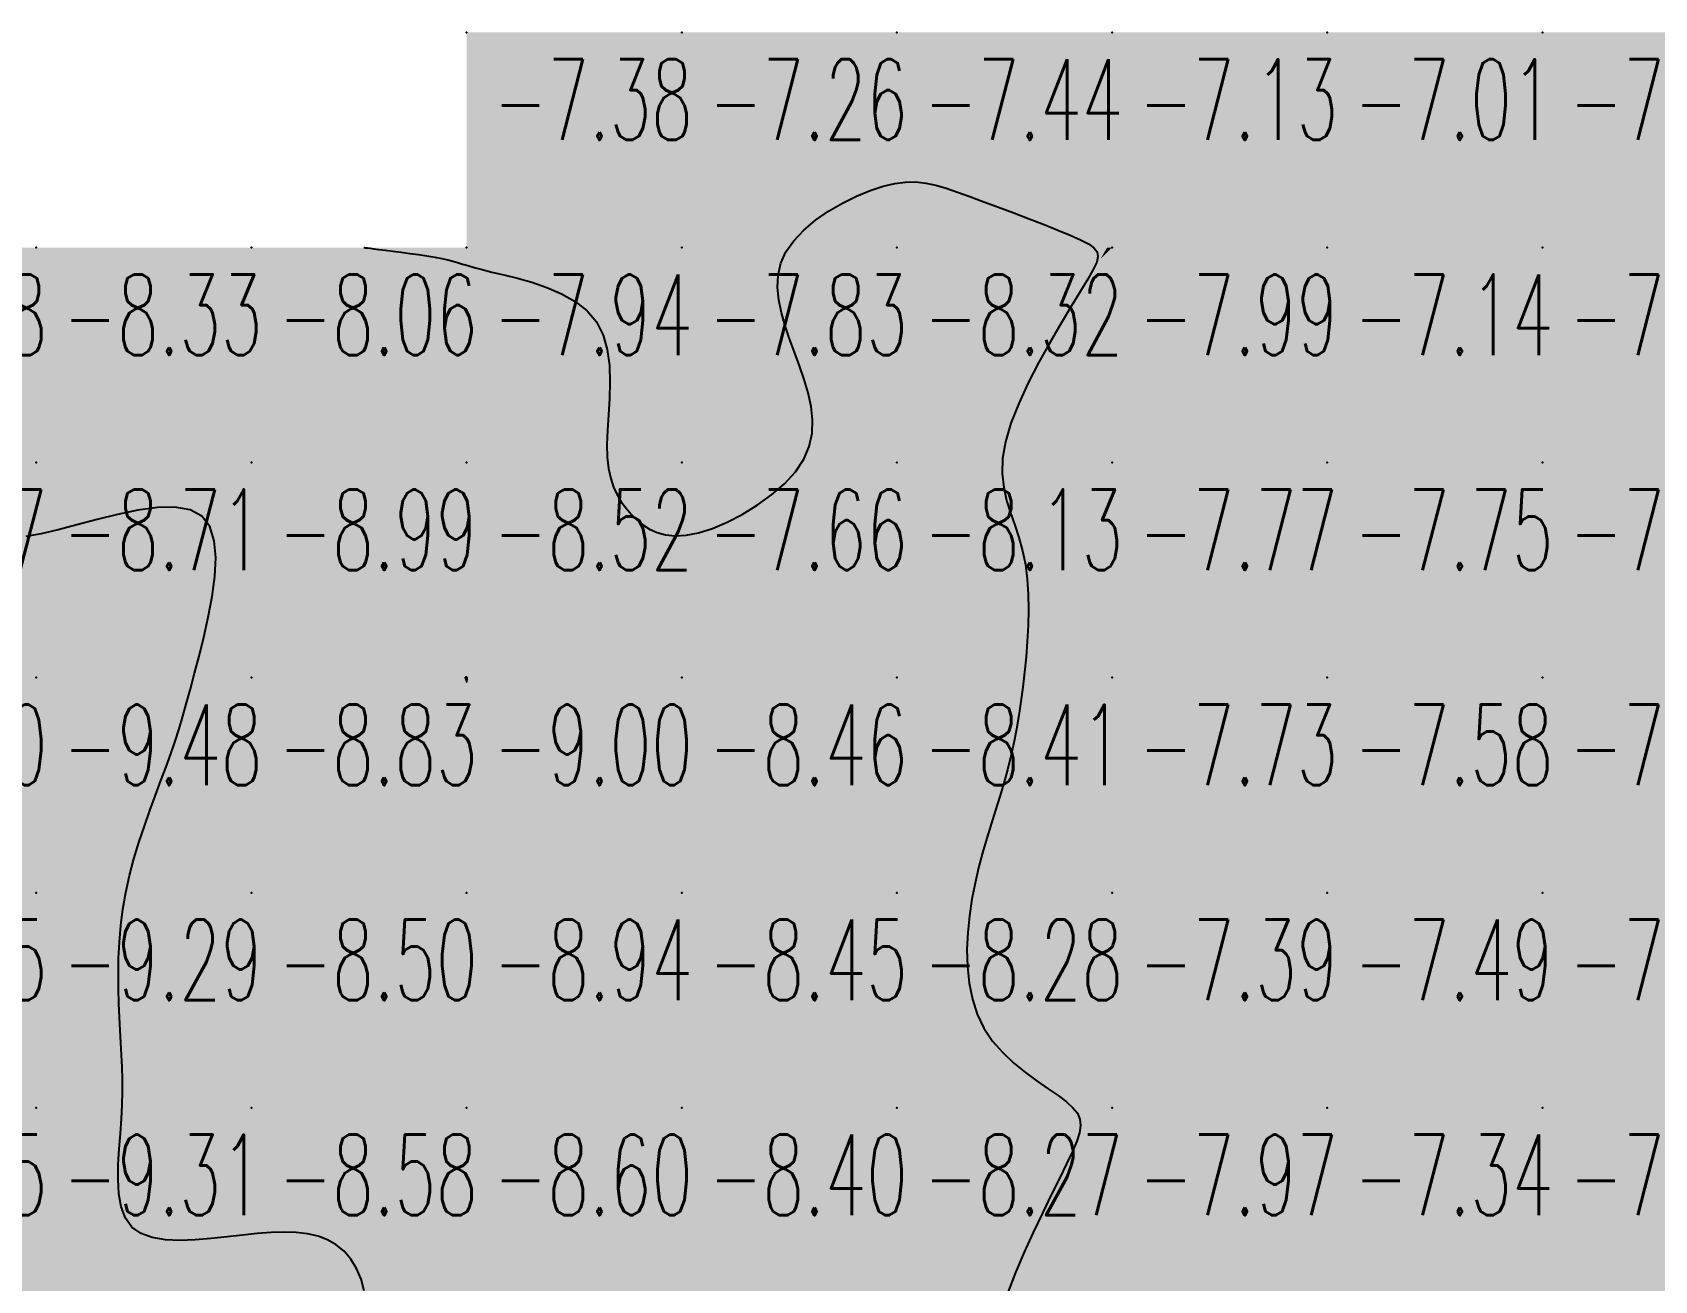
# Model space of a CAD drawing. Header units: millimetres. Extents: x 88261 to 90953, y 390274 to 392322.
# Drawn here: x 89780.1 to 89855.5, y 392119.2 to 392177.2 of the extents above; entities that cross this region are included whole.
import ezdxf
from ezdxf.enums import TextEntityAlignment as Align

# ---------------------------------------------------------------- set-up
doc = ezdxf.new("R2010")
doc.units = ezdxf.units.MM
doc.header["$LTSCALE"] = 25
for name, color, linetype in [('CN_03_00', 7, 'Continuous'), ('COTEAlt', 7, 'Continuous'), ('TN_COLORIAGE', 7, 'Continuous')]:
    doc.layers.add(name, color=color, linetype=linetype)
doc.styles.add('Simplex 1.0', font='Simplex.shx', dxfattribs={"width": 0.99, "height": 2.5})
doc.styles.get("Standard").update_dxf_attribs({"font": 'times.ttf'})

# ---------------------------------------------------------------- blocks, each defined once
blk = doc.blocks.new('COTE')
at = {"color": 0}
blk.add_point((0, 0), dxfattribs=at)
at = {"layer": 'COTEAlt'}
blk.add_attdef('ALT', text='', height=3.75, dxfattribs=at).set_placement((1.25, -1.25), align=Align.TOP_LEFT)

msp = doc.modelspace()

# ---------------------------------------------------------------- linework, layer by layer
at = {"layer": 'CN_03_00', "flags": 128}
for points, elevation in [([(89795.465, 392167.239), (89795.466, 392167.239), (89795.476, 392167.238), (89795.502, 392167.235), (89795.553, 392167.228), (89795.638, 392167.218), (89795.764, 392167.202), (89795.94, 392167.18), (89796.174, 392167.151), (89796.47, 392167.114), (89796.818, 392167.07), (89797.2, 392167.02), (89797.603, 392166.965), (89798.009, 392166.907), (89798.404, 392166.847), (89798.773, 392166.786), (89799.098, 392166.725), (89799.371, 392166.665), (89799.608, 392166.604), (89799.828, 392166.54), (89800.052, 392166.471), (89800.303, 392166.395), (89800.6, 392166.309), (89800.965, 392166.211), (89801.419, 392166.098), (89801.974, 392165.969), (89802.606, 392165.813), (89803.286, 392165.621), (89803.981, 392165.383), (89804.66, 392165.09), (89805.292, 392164.731), (89805.844, 392164.298), (89806.286, 392163.779), (89806.596, 392163.17), (89806.787, 392162.489), (89806.883, 392161.756), (89806.908, 392160.993), (89806.886, 392160.222), (89806.839, 392159.464), (89806.792, 392158.741), (89806.767, 392158.075), (89806.784, 392157.483), (89806.844, 392156.96), (89806.943, 392156.5), (89807.078, 392156.093), (89807.244, 392155.732), (89807.438, 392155.408), (89807.657, 392155.113), (89807.896, 392154.839), (89808.154, 392154.581), (89808.437, 392154.346), (89808.75, 392154.143), (89809.101, 392153.984), (89809.498, 392153.877), (89809.946, 392153.834), (89810.454, 392153.864), (89811.027, 392153.977), (89811.668, 392154.181), (89812.354, 392154.468), (89813.06, 392154.829), (89813.757, 392155.254), (89814.418, 392155.733), (89815.017, 392156.256), (89815.526, 392156.813), (89815.918, 392157.395), (89816.173, 392157.992), (89816.303, 392158.602), (89816.326, 392159.221), (89816.261, 392159.847), (89816.126, 392160.477), (89815.94, 392161.109), (89815.721, 392161.74), (89815.488, 392162.367), (89815.26, 392162.989), (89815.051, 392163.603), (89814.878, 392164.208), (89814.756, 392164.802), (89814.701, 392165.384), (89814.728, 392165.952), (89814.853, 392166.504), (89815.091, 392167.039), (89815.453, 392167.555), (89815.919, 392168.045), (89816.467, 392168.504), (89817.073, 392168.924), (89817.713, 392169.298), (89818.364, 392169.622), (89819.001, 392169.887), (89819.601, 392170.087), (89820.148, 392170.218), (89820.649, 392170.283), (89821.123, 392170.287), (89821.585, 392170.238), (89822.052, 392170.139), (89822.539, 392169.998), (89823.064, 392169.818), (89823.642, 392169.607), (89824.284, 392169.369), (89824.972, 392169.113), (89825.683, 392168.845), (89826.395, 392168.573), (89827.083, 392168.304), (89827.725, 392168.045), (89828.298, 392167.805), (89828.777, 392167.591), (89829.146, 392167.404), (89829.401, 392167.229), (89829.549, 392167.044), (89829.591, 392166.827), (89829.532, 392166.557), (89829.375, 392166.212), (89829.125, 392165.771), (89828.784, 392165.212), (89828.36, 392164.522), (89827.878, 392163.721), (89827.364, 392162.839), (89826.846, 392161.904), (89826.353, 392160.944), (89825.91, 392159.989), (89825.547, 392159.068), (89825.29, 392158.208), (89825.159, 392157.431), (89825.14, 392156.729), (89825.209, 392156.084), (89825.345, 392155.48), (89825.523, 392154.901), (89825.722, 392154.329), (89825.918, 392153.748), (89826.089, 392153.141), (89826.217, 392152.496), (89826.301, 392151.817), (89826.348, 392151.113), (89826.361, 392150.39), (89826.346, 392149.659), (89826.307, 392148.926), (89826.25, 392148.2), (89826.18, 392147.489), (89826.1, 392146.799), (89826.01, 392146.13), (89825.91, 392145.477), (89825.798, 392144.837), (89825.673, 392144.206), (89825.535, 392143.581), (89825.381, 392142.959), (89825.211, 392142.335), (89825.026, 392141.708), (89824.829, 392141.072), (89824.627, 392140.427), (89824.425, 392139.768), (89824.229, 392139.092), (89824.044, 392138.397), (89823.876, 392137.68), (89823.732, 392136.937), (89823.616, 392136.169), (89823.537, 392135.383), (89823.503, 392134.592), (89823.523, 392133.805), (89823.603, 392133.035), (89823.753, 392132.293), (89823.98, 392131.589), (89824.293, 392130.935), (89824.694, 392130.34), (89825.165, 392129.802), (89825.682, 392129.316), (89826.222, 392128.877), (89826.76, 392128.482), (89827.273, 392128.126), (89827.737, 392127.804), (89828.128, 392127.512), (89828.427, 392127.243), (89828.633, 392126.983), (89828.75, 392126.714), (89828.782, 392126.419), (89828.733, 392126.08), (89828.606, 392125.681), (89828.405, 392125.204), (89828.135, 392124.633), (89827.801, 392123.955), (89827.419, 392123.185), (89827.007, 392122.342), (89826.582, 392121.447), (89826.162, 392120.519), (89825.765, 392119.577), (89825.409, 392118.643)], -8), ([(89795.491, 392118.724), (89795.342, 392119.275), (89795.134, 392119.768), (89794.869, 392120.2), (89794.553, 392120.567), (89794.191, 392120.868), (89793.787, 392121.099), (89793.342, 392121.267), (89792.857, 392121.378), (89792.332, 392121.44), (89791.766, 392121.458), (89791.161, 392121.44), (89790.516, 392121.392), (89789.831, 392121.322), (89789.111, 392121.238), (89788.372, 392121.156), (89787.635, 392121.094), (89786.921, 392121.068), (89786.249, 392121.098), (89785.64, 392121.2), (89785.115, 392121.392), (89784.694, 392121.691), (89784.391, 392122.11), (89784.195, 392122.632), (89784.086, 392123.236), (89784.046, 392123.9), (89784.058, 392124.603), (89784.101, 392125.324), (89784.158, 392126.039), (89784.211, 392126.728), (89784.243, 392127.375), (89784.257, 392127.984), (89784.253, 392128.567), (89784.237, 392129.134), (89784.212, 392129.695), (89784.181, 392130.261), (89784.147, 392130.843), (89784.114, 392131.451), (89784.086, 392132.094), (89784.066, 392132.769), (89784.061, 392133.473), (89784.074, 392134.2), (89784.11, 392134.946), (89784.174, 392135.707), (89784.271, 392136.479), (89784.405, 392137.256), (89784.579, 392138.035), (89784.786, 392138.811), (89785.019, 392139.577), (89785.269, 392140.33), (89785.529, 392141.063), (89785.789, 392141.772), (89786.043, 392142.451), (89786.28, 392143.095), (89786.497, 392143.703), (89786.695, 392144.287), (89786.881, 392144.865), (89787.059, 392145.452), (89787.236, 392146.067), (89787.416, 392146.724), (89787.606, 392147.442), (89787.81, 392148.237), (89788.03, 392149.116), (89788.243, 392150.051), (89788.424, 392151.005), (89788.548, 392151.941), (89788.587, 392152.821), (89788.516, 392153.607), (89788.309, 392154.264), (89787.94, 392154.753), (89787.392, 392155.049), (89786.692, 392155.172), (89785.874, 392155.155), (89784.974, 392155.031), (89784.027, 392154.832), (89783.07, 392154.59), (89782.136, 392154.338), (89781.262, 392154.108), (89780.474, 392153.927), (89779.763, 392153.794)], -9)]:
    msp.add_lwpolyline(points, dxfattribs=dict(at, elevation=elevation))
at = {"layer": 'CN_03_00', "elevation": -9, "flags": 128}
msp.add_lwpolyline([(89800.215, 392147.149), (89800.22, 392147.128), (89800.226, 392147.106), (89800.231, 392147.086), (89800.235, 392147.068), (89800.24, 392147.054), (89800.244, 392147.045), (89800.248, 392147.043), (89800.253, 392147.049), (89800.257, 392147.062), (89800.26, 392147.08), (89800.264, 392147.102), (89800.267, 392147.126), (89800.27, 392147.15), (89800.271, 392147.173), (89800.273, 392147.194), (89800.273, 392147.211), (89800.273, 392147.224), (89800.272, 392147.233), (89800.271, 392147.241), (89800.269, 392147.246), (89800.267, 392147.249), (89800.265, 392147.252), (89800.263, 392147.254), (89800.261, 392147.257), (89800.259, 392147.259), (89800.257, 392147.261), (89800.254, 392147.263), (89800.25, 392147.265), (89800.246, 392147.266), (89800.241, 392147.266), (89800.234, 392147.266), (89800.227, 392147.265), (89800.218, 392147.262), (89800.209, 392147.26), (89800.2, 392147.256), (89800.192, 392147.253), (89800.185, 392147.248), (89800.18, 392147.244), (89800.176, 392147.24), (89800.175, 392147.235), (89800.176, 392147.23), (89800.179, 392147.224), (89800.184, 392147.217), (89800.189, 392147.209), (89800.196, 392147.198), (89800.202, 392147.185), (89800.209, 392147.168), (89800.215, 392147.149)], close=True, dxfattribs=at)
at = {"layer": 'TN_COLORIAGE', "color": 161}
for points in [[(89800.249, 392177.239, -7.261), (89800.249, 392167.239, -7.261), (89810.249, 392177.239, -7.261)], [(89810.249, 392167.239, -7.945), (89810.249, 392177.239, -7.945), (89800.249, 392167.239, -7.945)], [(89810.249, 392177.239, -7.442), (89810.249, 392167.239, -7.442), (89820.249, 392177.239, -7.442)], [(89813.715, 392167.239, -7.442), (89820.249, 392170.848, -7.442), (89810.249, 392167.239, -7.442), (89820.249, 392177.239, -7.442)], [(89820.249, 392170.848, -7.126), (89822.898, 392169.888, -7.126), (89820.249, 392177.239, -7.126), (89830.249, 392177.239, -7.126)], [(89830.015, 392167.239, -7.126), (89822.898, 392169.888, -7.126), (89830.249, 392167.239, -7.126), (89830.249, 392177.239, -7.126)], [(89830.249, 392177.239, -7.011), (89830.249, 392167.239, -7.011), (89840.249, 392177.239, -7.011)], [(89840.249, 392167.239, -7.992), (89840.249, 392177.239, -7.992), (89830.249, 392167.239, -7.992)], [(89840.249, 392177.239, -7.401), (89840.249, 392167.239, -7.401), (89850.249, 392177.239, -7.401)], [(89850.249, 392167.239, -7.137), (89850.249, 392177.239, -7.137), (89840.249, 392167.239, -7.137)], [(89860.249, 392177.239, -7), (89860.249, 392167.393, -7), (89850.249, 392167.239, -7), (89859.805, 392167.239, -7)], [(89850.249, 392177.239, -7.47), (89850.249, 392167.239, -7.47), (89860.249, 392177.239, -7.47)], [(89795.465, 392167.239, -7.945), (89799.719, 392166.709, -7.945), (89800.249, 392167.239, -7.945)], [(89800.249, 392166.273, -7.945), (89799.719, 392166.709, -7.945), (89800.249, 392167.239, -7.945)], [(89800.249, 392166.273, -7.833), (89807.799, 392164.79, -7.833), (89800.249, 392167.239, -7.833), (89810.249, 392167.239, -7.833)], [(89807.799, 392164.79, -7.66), (89806.272, 392157.239, -7.66), (89810.249, 392167.239, -7.66), (89810.249, 392157.239, -7.66)], [(89813.715, 392167.239, -7.66), (89815.44, 392162.431, -7.66), (89810.249, 392167.239, -7.66), (89810.249, 392157.239, -7.66)], [(89829.707, 392166.698, -7.766), (89823.858, 392157.239, -7.766), (89830.249, 392167.239, -7.766), (89830.249, 392157.239, -7.766)], [(89829.707, 392166.698, -7.992), (89830.015, 392167.239, -7.992), (89830.249, 392167.239, -7.992)], [(89830.249, 392167.239, -7.137), (89830.249, 392157.239, -7.137), (89840.249, 392167.239, -7.137)], [(89830.249, 392157.239, -7.137), (89840.249, 392157.239, -7.137), (89840.249, 392167.239, -7.137)], [(89840.249, 392167.239, -7.158), (89840.249, 392157.239, -7.158), (89850.249, 392167.239, -7.158)], [(89840.249, 392157.239, -7.158), (89850.249, 392157.239, -7.158), (89850.249, 392167.239, -7.158)], [(89850.249, 392157.239, -7), (89860, 392166.991, -7), (89850.249, 392167.239, -7), (89859.805, 392167.239, -7)], [(89858.599, 392157.239, -7.288), (89860, 392166.991, -7.288), (89850.249, 392157.239, -7.288)], [(89817.454, 392157.239, -7.66), (89815.44, 392162.431, -7.66), (89810.249, 392157.239, -7.66)], [(89806.272, 392157.239, -7.66), (89807.714, 392154.704, -7.66), (89810.249, 392157.239, -7.66)], [(89810.249, 392152.98, -7.66), (89807.714, 392154.704, -7.66), (89810.249, 392157.239, -7.66)], [(89817.454, 392157.239, -7.66), (89810.249, 392152.98, -7.66), (89810.249, 392157.239, -7.66)], [(89823.858, 392157.239, -7.766), (89826.601, 392153.592, -7.766), (89830.249, 392157.239, -7.766)], [(89826.601, 392153.592, -7.731), (89826.271, 392147.239, -7.731), (89830.249, 392157.239, -7.731), (89830.249, 392147.239, -7.731)], [(89830.249, 392147.239, -7.753), (89840.249, 392147.239, -7.753), (89840.249, 392157.239, -7.753)], [(89830.249, 392157.239, -7.753), (89830.249, 392147.239, -7.753), (89840.249, 392157.239, -7.753)], [(89840.249, 392157.239, -7.288), (89840.249, 392147.239, -7.288), (89850.249, 392157.239, -7.288)], [(89840.249, 392147.239, -7.288), (89850.249, 392147.239, -7.288), (89850.249, 392157.239, -7.288)], [(89850.249, 392147.239, -7), (89858.941, 392155.931, -7), (89850.249, 392157.239, -7), (89858.599, 392157.239, -7)], [(89857.447, 392147.239, -7.378), (89858.941, 392155.931, -7.378), (89850.249, 392147.239, -7.378)], [(89825.393, 392142.383, -7.389), (89823.426, 392137.239, -7.389), (89830.249, 392147.239, -7.389), (89830.249, 392137.239, -7.389)], [(89825.393, 392142.383, -7.731), (89826.271, 392147.239, -7.731), (89830.249, 392147.239, -7.731)], [(89830.249, 392137.239, -7.583), (89840.249, 392137.239, -7.583), (89840.249, 392147.239, -7.583)], [(89830.249, 392147.239, -7.583), (89830.249, 392137.239, -7.583), (89840.249, 392147.239, -7.583)], [(89840.249, 392137.239, -7.378), (89850.249, 392137.239, -7.378), (89850.249, 392147.239, -7.378)], [(89840.249, 392147.239, -7.378), (89840.249, 392137.239, -7.378), (89850.249, 392147.239, -7.378)], [(89850.249, 392137.239, -7), (89857.482, 392144.473, -7), (89850.249, 392147.239, -7), (89857.447, 392147.239, -7)], [(89850.249, 392137.239, -7), (89857.482, 392144.473, -7), (89860.249, 392137.239, -7), (89860.249, 392141.036, -7)], [(89829.159, 392127.239, -7.389), (89823.293, 392130.284, -7.389), (89830.249, 392127.239, -7.389), (89830.249, 392137.239, -7.389)], [(89823.293, 392130.284, -7.389), (89823.426, 392137.239, -7.389), (89830.249, 392137.239, -7.389)], [(89830.249, 392137.239, -7.488), (89830.249, 392127.239, -7.488), (89840.249, 392137.239, -7.488)], [(89830.249, 392127.239, -7.488), (89840.249, 392127.239, -7.488), (89840.249, 392137.239, -7.488)], [(89840.249, 392127.239, -7.385), (89850.249, 392127.239, -7.385), (89850.249, 392137.239, -7.385)], [(89840.249, 392137.239, -7.385), (89840.249, 392127.239, -7.385), (89850.249, 392137.239, -7.385)], [(89850.249, 392127.239, -7.09), (89860.249, 392127.239, -7.09), (89860.249, 392137.239, -7.09)], [(89850.249, 392137.239, -7.09), (89850.249, 392127.239, -7.09), (89860.249, 392137.239, -7.09)], [(89828.839, 392125.829, -7.707), (89824.298, 392117.239, -7.707), (89830.249, 392127.239, -7.707), (89830.249, 392117.239, -7.707)], [(89828.839, 392125.829, -7.967), (89829.159, 392127.239, -7.967), (89830.249, 392127.239, -7.967)], [(89830.249, 392127.239, -7.341), (89830.249, 392117.239, -7.341), (89840.249, 392127.239, -7.341)], [(89830.249, 392117.239, -7.341), (89840.249, 392117.239, -7.341), (89840.249, 392127.239, -7.341)], [(89840.249, 392117.239, -7.263), (89850.249, 392117.239, -7.263), (89850.249, 392127.239, -7.263)], [(89840.249, 392127.239, -7.263), (89840.249, 392117.239, -7.263), (89850.249, 392127.239, -7.263)], [(89850.249, 392117.239, -7.034), (89860.249, 392117.239, -7.034), (89860.249, 392127.239, -7.034)], [(89850.249, 392127.239, -7.034), (89850.249, 392117.239, -7.034), (89860.249, 392127.239, -7.034)]]:
    msp.add_solid(points, dxfattribs=at)
at = {"layer": 'TN_COLORIAGE', "color": 171}
for points in [[(89820.249, 392170.848, -8.315), (89813.715, 392167.239, -8.315), (89820.249, 392167.239, -8.315)], [(89822.898, 392169.888, -8.315), (89820.249, 392170.848, -8.315), (89820.249, 392167.239, -8.315)], [(89822.898, 392169.888, -8.315), (89830.015, 392167.239, -8.315), (89820.249, 392167.239, -8.315)], [(89770.249, 392167.239, -8.333), (89770.249, 392157.239, -8.333), (89780.249, 392167.239, -8.333)], [(89780.249, 392157.239, -8.766), (89780.249, 392167.239, -8.766), (89770.249, 392157.239, -8.766)], [(89780.249, 392167.239, -8.06), (89780.249, 392157.239, -8.06), (89790.249, 392167.239, -8.06)], [(89790.249, 392157.239, -8.715), (89790.249, 392167.239, -8.715), (89780.249, 392157.239, -8.715)], [(89790.249, 392157.239, -8), (89799.719, 392166.709, -8), (89790.249, 392167.239, -8), (89795.465, 392167.239, -8)], [(89815.44, 392162.431, -8.315), (89813.715, 392167.239, -8.315), (89820.249, 392167.239, -8.315)], [(89820.249, 392167.239, -8), (89815.44, 392162.431, -8), (89820.249, 392157.239, -8), (89817.454, 392157.239, -8)], [(89820.249, 392167.239, -8), (89830.015, 392167.239, -8), (89820.249, 392157.239, -8), (89829.707, 392166.698, -8)], [(89790.249, 392157.239, -8), (89799.719, 392166.709, -8), (89800.249, 392157.239, -8), (89800.249, 392166.273, -8)], [(89807.799, 392164.79, -8.515), (89800.249, 392166.273, -8.515), (89800.249, 392157.239, -8.515)], [(89823.858, 392157.239, -8.132), (89829.707, 392166.698, -8.132), (89820.249, 392157.239, -8.132)], [(89806.272, 392157.239, -8.515), (89807.799, 392164.79, -8.515), (89800.249, 392157.239, -8.515)], [(89770.249, 392154.065, -8.715), (89776.626, 392153.617, -8.715), (89770.249, 392157.239, -8.715), (89780.249, 392157.239, -8.715)], [(89780.249, 392153.523, -8.715), (89776.626, 392153.617, -8.715), (89780.249, 392157.239, -8.715)], [(89789.948, 392156.939, -8.715), (89780.249, 392153.523, -8.715), (89790.249, 392157.239, -8.715), (89780.249, 392157.239, -8.715)], [(89789.948, 392156.939, -8.826), (89787.595, 392147.239, -8.826), (89790.249, 392157.239, -8.826), (89790.249, 392147.239, -8.826)], [(89790.249, 392157.239, -8.515), (89790.249, 392147.239, -8.515), (89800.249, 392157.239, -8.515)], [(89800.149, 392147.239, -8.515), (89800.249, 392147.276, -8.515), (89790.249, 392147.239, -8.515), (89800.249, 392157.239, -8.515)], [(89800.249, 392147.276, -8), (89800.262, 392147.253, -8), (89800.249, 392157.239, -8), (89807.714, 392154.704, -8)], [(89807.714, 392154.704, -8.515), (89806.272, 392157.239, -8.515), (89800.249, 392157.239, -8.515)], [(89810.249, 392147.239, -8), (89810.249, 392152.98, -8), (89820.249, 392157.239, -8), (89817.454, 392157.239, -8)], [(89810.249, 392147.239, -8.132), (89820.249, 392147.239, -8.132), (89820.249, 392157.239, -8.132)], [(89820.249, 392147.239, -8), (89826.601, 392153.592, -8), (89820.249, 392157.239, -8), (89823.858, 392157.239, -8)], [(89800.281, 392147.239, -8), (89800.262, 392147.253, -8), (89810.249, 392147.239, -8), (89807.714, 392154.704, -8)], [(89807.714, 392154.704, -8.458), (89810.249, 392152.98, -8.458), (89810.249, 392147.239, -8.458)], [(89826.271, 392147.239, -8.407), (89826.601, 392153.592, -8.407), (89820.249, 392147.239, -8.407)], [(89786.532, 392143.523, -8.5), (89783.958, 392137.239, -8.5), (89790.249, 392147.239, -8.5), (89790.249, 392137.239, -8.5)], [(89786.532, 392143.523, -8.826), (89787.595, 392147.239, -8.826), (89790.249, 392147.239, -8.826)], [(89800.149, 392147.239, -8.5), (89800.214, 392147.204, -8.5), (89790.249, 392147.239, -8.5), (89790.249, 392137.239, -8.5)], [(89800.249, 392146.954, -8.5), (89800.214, 392147.204, -8.5), (89800.249, 392137.239, -8.5), (89790.249, 392137.239, -8.5)], [(89800.249, 392137.239, -8.458), (89810.249, 392137.239, -8.458), (89810.249, 392147.239, -8.458)], [(89800.249, 392146.954, -8.458), (89800.281, 392147.239, -8.458), (89800.249, 392137.239, -8.458), (89810.249, 392147.239, -8.458)], [(89810.249, 392137.239, -8.407), (89820.249, 392137.239, -8.407), (89820.249, 392147.239, -8.407)], [(89810.249, 392147.239, -8.407), (89810.249, 392137.239, -8.407), (89820.249, 392147.239, -8.407)], [(89820.249, 392147.239, -8), (89826.271, 392147.239, -8), (89820.249, 392137.239, -8), (89825.393, 392142.383, -8)], [(89823.426, 392137.239, -8.285), (89825.393, 392142.383, -8.285), (89820.249, 392137.239, -8.285)], [(89783.958, 392137.239, -8.5), (89784.067, 392131.058, -8.5), (89790.249, 392137.239, -8.5)], [(89784.458, 392127.239, -8.5), (89784.067, 392131.058, -8.5), (89790.249, 392127.239, -8.5), (89790.249, 392137.239, -8.5)], [(89790.249, 392137.239, -8.94), (89790.249, 392127.239, -8.94), (89800.249, 392137.239, -8.94)], [(89790.249, 392127.239, -8.94), (89800.249, 392127.239, -8.94), (89800.249, 392137.239, -8.94)], [(89800.249, 392127.239, -8.448), (89810.249, 392127.239, -8.448), (89810.249, 392137.239, -8.448)], [(89800.249, 392137.239, -8.448), (89800.249, 392127.239, -8.448), (89810.249, 392137.239, -8.448)], [(89810.249, 392137.239, -8.285), (89810.249, 392127.239, -8.285), (89820.249, 392137.239, -8.285)], [(89810.249, 392127.239, -8.285), (89820.249, 392127.239, -8.285), (89820.249, 392137.239, -8.285)], [(89820.249, 392137.239, -8), (89823.426, 392137.239, -8), (89820.249, 392127.239, -8), (89823.293, 392130.284, -8)], [(89823.293, 392130.284, -8.268), (89829.159, 392127.239, -8.268), (89820.249, 392127.239, -8.268)], [(89783.364, 392120.355, -8.575), (89790.249, 392121.49, -8.575), (89790.249, 392127.239, -8.575)], [(89783.364, 392120.355, -8.575), (89784.458, 392127.239, -8.575), (89790.249, 392127.239, -8.575)], [(89794.629, 392121.619, -8.575), (89790.249, 392121.49, -8.575), (89800.249, 392127.239, -8.575), (89790.249, 392127.239, -8.575)], [(89796.381, 392117.239, -8.597), (89794.629, 392121.619, -8.597), (89800.249, 392117.239, -8.597), (89800.249, 392127.239, -8.597)], [(89800.249, 392127.239, -8.398), (89800.249, 392117.239, -8.398), (89810.249, 392127.239, -8.398)], [(89800.249, 392117.239, -8.398), (89810.249, 392117.239, -8.398), (89810.249, 392127.239, -8.398)], [(89810.249, 392117.239, -8.268), (89820.249, 392117.239, -8.268), (89820.249, 392127.239, -8.268)], [(89810.249, 392127.239, -8.268), (89810.249, 392117.239, -8.268), (89820.249, 392127.239, -8.268)], [(89820.249, 392127.239, -8), (89829.159, 392127.239, -8), (89820.249, 392117.239, -8), (89828.839, 392125.829, -8)], [(89824.298, 392117.239, -8.199), (89828.839, 392125.829, -8.199), (89820.249, 392117.239, -8.199)]]:
    msp.add_solid(points, dxfattribs=at)
at = {"layer": 'TN_COLORIAGE', "color": 181}
for points in [[(89780.249, 392153.523, -9.483), (89789.948, 392156.939, -9.483), (89780.249, 392147.239, -9.483)], [(89787.595, 392147.239, -9.483), (89789.948, 392156.939, -9.483), (89780.249, 392147.239, -9.483)], [(89770.249, 392147.239, -9), (89776.626, 392153.617, -9), (89780.249, 392147.239, -9), (89780.249, 392153.523, -9)], [(89770.249, 392137.239, -9.483), (89780.249, 392137.239, -9.483), (89780.249, 392147.239, -9.483)], [(89770.249, 392147.239, -9.483), (89770.249, 392137.239, -9.483), (89780.249, 392147.239, -9.483)], [(89780.249, 392147.239, -9), (89787.595, 392147.239, -9), (89780.249, 392137.239, -9), (89786.532, 392143.523, -9)], [(89800.249, 392147.276, -9.002), (89800.149, 392147.239, -9.002), (89800.249, 392147.239, -9.002)], [(89800.214, 392147.204, -9.002), (89800.149, 392147.239, -9.002), (89800.249, 392147.239, -9.002)], [(89800.214, 392147.204, -9.002), (89800.249, 392146.954, -9.002), (89800.249, 392147.239, -9.002)], [(89800.262, 392147.253, -9.002), (89800.249, 392147.276, -9.002), (89800.249, 392147.239, -9.002)], [(89800.262, 392147.253, -9.002), (89800.281, 392147.239, -9.002), (89800.249, 392147.239, -9.002)], [(89800.281, 392147.239, -9.002), (89800.249, 392146.954, -9.002), (89800.249, 392147.239, -9.002)], [(89783.958, 392137.239, -9.295), (89786.532, 392143.523, -9.295), (89780.249, 392137.239, -9.295)], [(89770.249, 392127.239, -9.295), (89780.249, 392127.239, -9.295), (89780.249, 392137.239, -9.295)], [(89770.249, 392137.239, -9.295), (89770.249, 392127.239, -9.295), (89780.249, 392137.239, -9.295)], [(89780.249, 392127.239, -9), (89784.067, 392131.058, -9), (89780.249, 392137.239, -9), (89783.958, 392137.239, -9)], [(89784.067, 392131.058, -9.309), (89784.458, 392127.239, -9.309), (89780.249, 392127.239, -9.309)], [(89770.249, 392127.239, -9.309), (89770.249, 392117.239, -9.309), (89780.249, 392127.239, -9.309)], [(89770.249, 392117.239, -9.309), (89780.249, 392117.239, -9.309), (89780.249, 392127.239, -9.309)], [(89780.249, 392127.239, -9), (89784.458, 392127.239, -9), (89780.249, 392117.239, -9), (89783.364, 392120.355, -9)], [(89790.249, 392117.239, -9), (89790.249, 392121.49, -9), (89780.249, 392117.239, -9), (89783.364, 392120.355, -9)], [(89790.249, 392121.49, -9.314), (89794.629, 392121.619, -9.314), (89790.249, 392117.239, -9.314)], [(89794.629, 392121.619, -9.314), (89796.381, 392117.239, -9.314), (89790.249, 392117.239, -9.314)]]:
    msp.add_solid(points, dxfattribs=at)

# ---------------------------------------------------------------- block references
at = {"layer": 'COTEAlt'}
ref = msp.add_blockref('COTE', (89800.249, 392177.239), dxfattribs=at)
ref.add_attrib('ALT', '-7.38', dxfattribs={"height": 3.75, "style": 'Simplex 1.0', "width": 0.6}).set_placement((89801.499, 392175.989), align=Align.TOP_LEFT)
ref = msp.add_blockref('COTE', (89810.249, 392177.239), dxfattribs=at)
ref.add_attrib('ALT', '-7.26', dxfattribs={"height": 3.75, "style": 'Simplex 1.0', "width": 0.6}).set_placement((89811.499, 392175.989), align=Align.TOP_LEFT)
ref = msp.add_blockref('COTE', (89820.249, 392177.239), dxfattribs=at)
ref.add_attrib('ALT', '-7.44', dxfattribs={"height": 3.75, "style": 'Simplex 1.0', "width": 0.6}).set_placement((89821.499, 392175.989), align=Align.TOP_LEFT)
ref = msp.add_blockref('COTE', (89830.249, 392177.239), dxfattribs=at)
ref.add_attrib('ALT', '-7.13', dxfattribs={"height": 3.75, "style": 'Simplex 1.0', "width": 0.6}).set_placement((89831.499, 392175.989), align=Align.TOP_LEFT)
ref = msp.add_blockref('COTE', (89840.249, 392177.239), dxfattribs=at)
ref.add_attrib('ALT', '-7.01', dxfattribs={"height": 3.75, "style": 'Simplex 1.0', "width": 0.6}).set_placement((89841.499, 392175.989), align=Align.TOP_LEFT)
ref = msp.add_blockref('COTE', (89850.249, 392177.239), dxfattribs=at)
ref.add_attrib('ALT', '-7.40', dxfattribs={"height": 3.75, "style": 'Simplex 1.0', "width": 0.6}).set_placement((89851.499, 392175.989), align=Align.TOP_LEFT)
ref = msp.add_blockref('COTE', (89770.249, 392167.239), dxfattribs=at)
ref.add_attrib('ALT', '-8.38', dxfattribs={"height": 3.75, "style": 'Simplex 1.0', "width": 0.6}).set_placement((89771.499, 392165.989), align=Align.TOP_LEFT)
ref = msp.add_blockref('COTE', (89780.249, 392167.239), dxfattribs=at)
ref.add_attrib('ALT', '-8.33', dxfattribs={"height": 3.75, "style": 'Simplex 1.0', "width": 0.6}).set_placement((89781.499, 392165.989), align=Align.TOP_LEFT)
ref = msp.add_blockref('COTE', (89790.249, 392167.239), dxfattribs=at)
ref.add_attrib('ALT', '-8.06', dxfattribs={"height": 3.75, "style": 'Simplex 1.0', "width": 0.6}).set_placement((89791.499, 392165.989), align=Align.TOP_LEFT)
ref = msp.add_blockref('COTE', (89800.249, 392167.239), dxfattribs=at)
ref.add_attrib('ALT', '-7.94', dxfattribs={"height": 3.75, "style": 'Simplex 1.0', "width": 0.6}).set_placement((89801.499, 392165.989), align=Align.TOP_LEFT)
ref = msp.add_blockref('COTE', (89810.249, 392167.239), dxfattribs=at)
ref.add_attrib('ALT', '-7.83', dxfattribs={"height": 3.75, "style": 'Simplex 1.0', "width": 0.6}).set_placement((89811.499, 392165.989), align=Align.TOP_LEFT)
ref = msp.add_blockref('COTE', (89820.249, 392167.239), dxfattribs=at)
ref.add_attrib('ALT', '-8.32', dxfattribs={"height": 3.75, "style": 'Simplex 1.0', "width": 0.6}).set_placement((89821.499, 392165.989), align=Align.TOP_LEFT)
ref = msp.add_blockref('COTE', (89830.249, 392167.239), dxfattribs=at)
ref.add_attrib('ALT', '-7.99', dxfattribs={"height": 3.75, "style": 'Simplex 1.0', "width": 0.6}).set_placement((89831.499, 392165.989), align=Align.TOP_LEFT)
ref = msp.add_blockref('COTE', (89840.249, 392167.239), dxfattribs=at)
ref.add_attrib('ALT', '-7.14', dxfattribs={"height": 3.75, "style": 'Simplex 1.0', "width": 0.6}).set_placement((89841.499, 392165.989), align=Align.TOP_LEFT)
ref = msp.add_blockref('COTE', (89850.249, 392167.239), dxfattribs=at)
ref.add_attrib('ALT', '-7.16', dxfattribs={"height": 3.75, "style": 'Simplex 1.0', "width": 0.6}).set_placement((89851.499, 392165.989), align=Align.TOP_LEFT)
ref = msp.add_blockref('COTE', (89770.249, 392157.239), dxfattribs=at)
ref.add_attrib('ALT', '-8.77', dxfattribs={"height": 3.75, "style": 'Simplex 1.0', "width": 0.6}).set_placement((89771.499, 392155.989), align=Align.TOP_LEFT)
ref = msp.add_blockref('COTE', (89780.249, 392157.239), dxfattribs=at)
ref.add_attrib('ALT', '-8.71', dxfattribs={"height": 3.75, "style": 'Simplex 1.0', "width": 0.6}).set_placement((89781.499, 392155.989), align=Align.TOP_LEFT)
ref = msp.add_blockref('COTE', (89790.249, 392157.239), dxfattribs=at)
ref.add_attrib('ALT', '-8.99', dxfattribs={"height": 3.75, "style": 'Simplex 1.0', "width": 0.6}).set_placement((89791.499, 392155.989), align=Align.TOP_LEFT)
ref = msp.add_blockref('COTE', (89800.249, 392157.239), dxfattribs=at)
ref.add_attrib('ALT', '-8.52', dxfattribs={"height": 3.75, "style": 'Simplex 1.0', "width": 0.6}).set_placement((89801.499, 392155.989), align=Align.TOP_LEFT)
ref = msp.add_blockref('COTE', (89810.249, 392157.239), dxfattribs=at)
ref.add_attrib('ALT', '-7.66', dxfattribs={"height": 3.75, "style": 'Simplex 1.0', "width": 0.6}).set_placement((89811.499, 392155.989), align=Align.TOP_LEFT)
ref = msp.add_blockref('COTE', (89820.249, 392157.239), dxfattribs=at)
ref.add_attrib('ALT', '-8.13', dxfattribs={"height": 3.75, "style": 'Simplex 1.0', "width": 0.6}).set_placement((89821.499, 392155.989), align=Align.TOP_LEFT)
ref = msp.add_blockref('COTE', (89830.249, 392157.239), dxfattribs=at)
ref.add_attrib('ALT', '-7.77', dxfattribs={"height": 3.75, "style": 'Simplex 1.0', "width": 0.6}).set_placement((89831.499, 392155.989), align=Align.TOP_LEFT)
ref = msp.add_blockref('COTE', (89840.249, 392157.239), dxfattribs=at)
ref.add_attrib('ALT', '-7.75', dxfattribs={"height": 3.75, "style": 'Simplex 1.0', "width": 0.6}).set_placement((89841.499, 392155.989), align=Align.TOP_LEFT)
ref = msp.add_blockref('COTE', (89850.249, 392157.239), dxfattribs=at)
ref.add_attrib('ALT', '-7.29', dxfattribs={"height": 3.75, "style": 'Simplex 1.0', "width": 0.6}).set_placement((89851.499, 392155.989), align=Align.TOP_LEFT)
ref = msp.add_blockref('COTE', (89770.249, 392147.239), dxfattribs=at)
ref.add_attrib('ALT', '-9.50', dxfattribs={"height": 3.75, "style": 'Simplex 1.0', "width": 0.6}).set_placement((89771.499, 392145.989), align=Align.TOP_LEFT)
ref = msp.add_blockref('COTE', (89780.249, 392147.239), dxfattribs=at)
ref.add_attrib('ALT', '-9.48', dxfattribs={"height": 3.75, "style": 'Simplex 1.0', "width": 0.6}).set_placement((89781.499, 392145.989), align=Align.TOP_LEFT)
ref = msp.add_blockref('COTE', (89790.249, 392147.239), dxfattribs=at)
ref.add_attrib('ALT', '-8.83', dxfattribs={"height": 3.75, "style": 'Simplex 1.0', "width": 0.6}).set_placement((89791.499, 392145.989), align=Align.TOP_LEFT)
ref = msp.add_blockref('COTE', (89800.249, 392147.239), dxfattribs=at)
ref.add_attrib('ALT', '-9.00', dxfattribs={"height": 3.75, "style": 'Simplex 1.0', "width": 0.6}).set_placement((89801.499, 392145.989), align=Align.TOP_LEFT)
ref = msp.add_blockref('COTE', (89810.249, 392147.239), dxfattribs=at)
ref.add_attrib('ALT', '-8.46', dxfattribs={"height": 3.75, "style": 'Simplex 1.0', "width": 0.6}).set_placement((89811.499, 392145.989), align=Align.TOP_LEFT)
ref = msp.add_blockref('COTE', (89820.249, 392147.239), dxfattribs=at)
ref.add_attrib('ALT', '-8.41', dxfattribs={"height": 3.75, "style": 'Simplex 1.0', "width": 0.6}).set_placement((89821.499, 392145.989), align=Align.TOP_LEFT)
ref = msp.add_blockref('COTE', (89830.249, 392147.239), dxfattribs=at)
ref.add_attrib('ALT', '-7.73', dxfattribs={"height": 3.75, "style": 'Simplex 1.0', "width": 0.6}).set_placement((89831.499, 392145.989), align=Align.TOP_LEFT)
ref = msp.add_blockref('COTE', (89840.249, 392147.239), dxfattribs=at)
ref.add_attrib('ALT', '-7.58', dxfattribs={"height": 3.75, "style": 'Simplex 1.0', "width": 0.6}).set_placement((89841.499, 392145.989), align=Align.TOP_LEFT)
ref = msp.add_blockref('COTE', (89850.249, 392147.239), dxfattribs=at)
ref.add_attrib('ALT', '-7.38', dxfattribs={"height": 3.75, "style": 'Simplex 1.0', "width": 0.6}).set_placement((89851.499, 392145.989), align=Align.TOP_LEFT)
ref = msp.add_blockref('COTE', (89770.249, 392137.239), dxfattribs=at)
ref.add_attrib('ALT', '-9.25', dxfattribs={"height": 3.75, "style": 'Simplex 1.0', "width": 0.6}).set_placement((89771.499, 392135.989), align=Align.TOP_LEFT)
ref = msp.add_blockref('COTE', (89780.249, 392137.239), dxfattribs=at)
ref.add_attrib('ALT', '-9.29', dxfattribs={"height": 3.75, "style": 'Simplex 1.0', "width": 0.6}).set_placement((89781.499, 392135.989), align=Align.TOP_LEFT)
ref = msp.add_blockref('COTE', (89790.249, 392137.239), dxfattribs=at)
ref.add_attrib('ALT', '-8.50', dxfattribs={"height": 3.75, "style": 'Simplex 1.0', "width": 0.6}).set_placement((89791.499, 392135.989), align=Align.TOP_LEFT)
ref = msp.add_blockref('COTE', (89800.249, 392137.239), dxfattribs=at)
ref.add_attrib('ALT', '-8.94', dxfattribs={"height": 3.75, "style": 'Simplex 1.0', "width": 0.6}).set_placement((89801.499, 392135.989), align=Align.TOP_LEFT)
ref = msp.add_blockref('COTE', (89810.249, 392137.239), dxfattribs=at)
ref.add_attrib('ALT', '-8.45', dxfattribs={"height": 3.75, "style": 'Simplex 1.0', "width": 0.6}).set_placement((89811.499, 392135.989), align=Align.TOP_LEFT)
ref = msp.add_blockref('COTE', (89820.249, 392137.239), dxfattribs=at)
ref.add_attrib('ALT', '-8.28', dxfattribs={"height": 3.75, "style": 'Simplex 1.0', "width": 0.6}).set_placement((89821.499, 392135.989), align=Align.TOP_LEFT)
ref = msp.add_blockref('COTE', (89830.249, 392137.239), dxfattribs=at)
ref.add_attrib('ALT', '-7.39', dxfattribs={"height": 3.75, "style": 'Simplex 1.0', "width": 0.6}).set_placement((89831.499, 392135.989), align=Align.TOP_LEFT)
ref = msp.add_blockref('COTE', (89840.249, 392137.239), dxfattribs=at)
ref.add_attrib('ALT', '-7.49', dxfattribs={"height": 3.75, "style": 'Simplex 1.0', "width": 0.6}).set_placement((89841.499, 392135.989), align=Align.TOP_LEFT)
ref = msp.add_blockref('COTE', (89850.249, 392137.239), dxfattribs=at)
ref.add_attrib('ALT', '-7.38', dxfattribs={"height": 3.75, "style": 'Simplex 1.0', "width": 0.6}).set_placement((89851.499, 392135.989), align=Align.TOP_LEFT)
ref = msp.add_blockref('COTE', (89770.249, 392127.239), dxfattribs=at)
ref.add_attrib('ALT', '-9.25', dxfattribs={"height": 3.75, "style": 'Simplex 1.0', "width": 0.6}).set_placement((89771.499, 392125.989), align=Align.TOP_LEFT)
ref = msp.add_blockref('COTE', (89780.249, 392127.239), dxfattribs=at)
ref.add_attrib('ALT', '-9.31', dxfattribs={"height": 3.75, "style": 'Simplex 1.0', "width": 0.6}).set_placement((89781.499, 392125.989), align=Align.TOP_LEFT)
ref = msp.add_blockref('COTE', (89790.249, 392127.239), dxfattribs=at)
ref.add_attrib('ALT', '-8.58', dxfattribs={"height": 3.75, "style": 'Simplex 1.0', "width": 0.6}).set_placement((89791.499, 392125.989), align=Align.TOP_LEFT)
ref = msp.add_blockref('COTE', (89800.249, 392127.239), dxfattribs=at)
ref.add_attrib('ALT', '-8.60', dxfattribs={"height": 3.75, "style": 'Simplex 1.0', "width": 0.6}).set_placement((89801.499, 392125.989), align=Align.TOP_LEFT)
ref = msp.add_blockref('COTE', (89810.249, 392127.239), dxfattribs=at)
ref.add_attrib('ALT', '-8.40', dxfattribs={"height": 3.75, "style": 'Simplex 1.0', "width": 0.6}).set_placement((89811.499, 392125.989), align=Align.TOP_LEFT)
ref = msp.add_blockref('COTE', (89820.249, 392127.239), dxfattribs=at)
ref.add_attrib('ALT', '-8.27', dxfattribs={"height": 3.75, "style": 'Simplex 1.0', "width": 0.6}).set_placement((89821.499, 392125.989), align=Align.TOP_LEFT)
ref = msp.add_blockref('COTE', (89830.249, 392127.239), dxfattribs=at)
ref.add_attrib('ALT', '-7.97', dxfattribs={"height": 3.75, "style": 'Simplex 1.0', "width": 0.6}).set_placement((89831.499, 392125.989), align=Align.TOP_LEFT)
ref = msp.add_blockref('COTE', (89840.249, 392127.239), dxfattribs=at)
ref.add_attrib('ALT', '-7.34', dxfattribs={"height": 3.75, "style": 'Simplex 1.0', "width": 0.6}).set_placement((89841.499, 392125.989), align=Align.TOP_LEFT)
ref = msp.add_blockref('COTE', (89850.249, 392127.239), dxfattribs=at)
ref.add_attrib('ALT', '-7.26', dxfattribs={"height": 3.75, "style": 'Simplex 1.0', "width": 0.6}).set_placement((89851.499, 392125.989), align=Align.TOP_LEFT)

doc.saveas('drawing.dxf')
